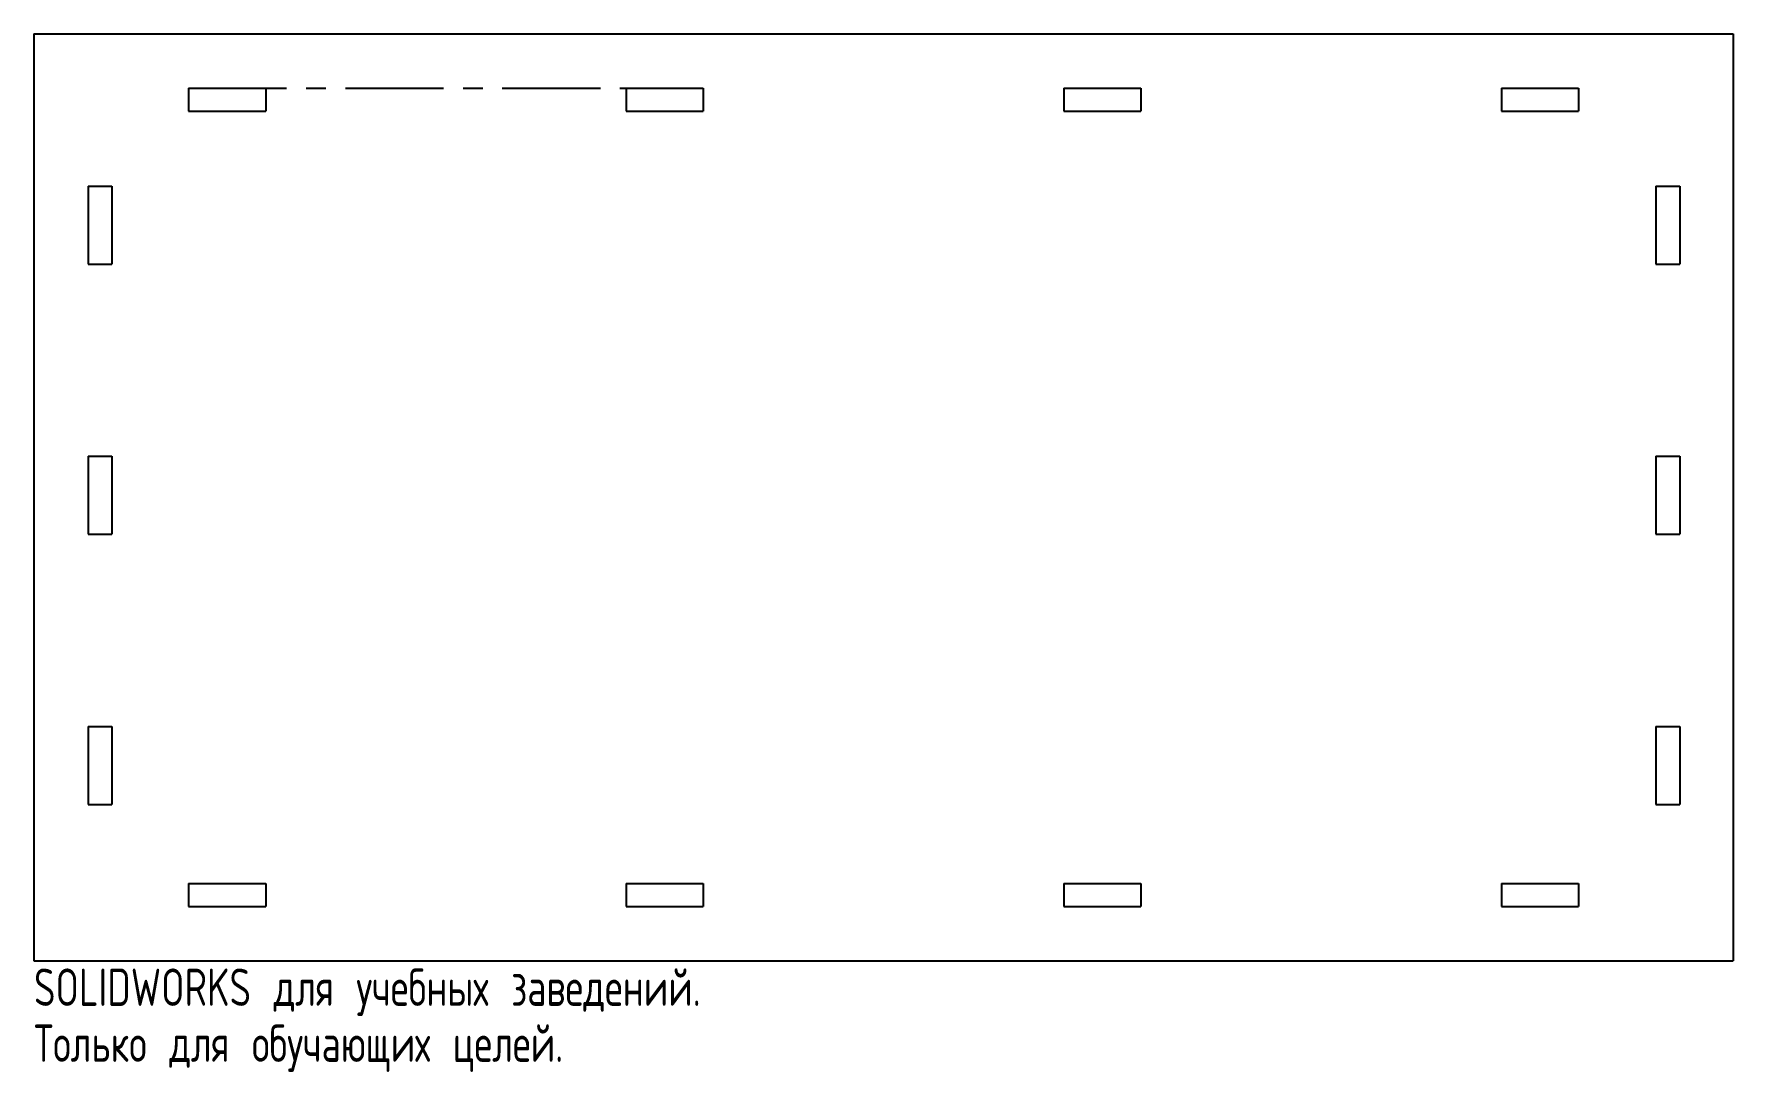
# Model space of a CAD drawing. Extents: x 0 to 220, y -14 to 120.
import ezdxf

# ---------------------------------------------------------------- set-up
doc = ezdxf.new("R2010")
doc.units = 0
doc.linetypes.add('CENTERX2', pattern=[20.32, 12.7, -2.54, 2.54, -2.54])
doc.layers.get('0').update_dxf_attribs({"linetype": 'CONTINUOUS'})
doc.styles.add('SLDTEXTSTYLE0', font='TXT', dxfattribs={"width": 0.7, "bigfont": 'bigfont'})

msp = doc.modelspace()

# ---------------------------------------------------------------- linework, layer by layer
at = {"color": 7, "linetype": 'CONTINUOUS'}
for p, q in [((0, 120), (220, 120)), ((0, 120), (0, 0)), ((220, 120), (220, 0)), ((20, 113), (30, 113)), ((20, 113), (20, 110)), ((30, 113), (30, 110)), ((76.67, 113), (86.67, 113)), ((76.67, 113), (76.67, 110)), ((86.67, 113), (86.67, 110)), ((133.34, 113), (143.34, 113)), ((133.34, 113), (133.34, 110)), ((143.34, 113), (143.34, 110)), ((190.01, 113), (200.01, 113)), ((190.01, 113), (190.01, 110)), ((200.01, 113), (200.01, 110)), ((20, 110), (30, 110)), ((76.67, 110), (86.67, 110)), ((133.34, 110), (143.34, 110)), ((190.01, 110), (200.01, 110)), ((7, 100.31), (10.1, 100.31)), ((7, 100.31), (7, 90.21)), ((10.1, 100.31), (10.1, 90.21)), ((210, 100.31), (213.1, 100.31)), ((210, 100.31), (210, 90.21)), ((213.1, 100.31), (213.1, 90.21)), ((7, 90.21), (10.1, 90.21)), ((210, 90.21), (213.1, 90.21)), ((7, 65.31), (10.1, 65.31)), ((7, 65.31), (7, 55.21)), ((10.1, 65.31), (10.1, 55.21)), ((210, 65.31), (213.1, 65.31)), ((210, 65.31), (210, 55.21)), ((213.1, 65.31), (213.1, 55.21)), ((7, 55.21), (10.1, 55.21)), ((210, 55.21), (213.1, 55.21)), ((7, 30.31), (10.1, 30.31)), ((7, 30.31), (7, 20.21)), ((10.1, 30.31), (10.1, 20.21)), ((210, 30.31), (213.1, 30.31)), ((210, 30.31), (210, 20.21)), ((213.1, 30.31), (213.1, 20.21)), ((7, 20.21), (10.1, 20.21)), ((210, 20.21), (213.1, 20.21)), ((20, 10), (30, 10)), ((20, 10), (20, 7)), ((30, 10), (30, 7)), ((76.67, 10), (86.67, 10)), ((76.67, 10), (76.67, 7)), ((86.67, 10), (86.67, 7)), ((133.34, 10), (143.34, 10)), ((133.34, 10), (133.34, 7)), ((143.34, 10), (143.34, 7)), ((190.01, 10), (200.01, 10)), ((190.01, 10), (190.01, 7)), ((200.01, 10), (200.01, 7)), ((20, 7), (30, 7)), ((76.67, 7), (86.67, 7)), ((133.34, 7), (143.34, 7)), ((190.01, 7), (200.01, 7)), ((0, 0), (220, 0))]:
    msp.add_line(p, q, dxfattribs=at)
at = {"color": 7, "linetype": 'CENTERX2'}
msp.add_line((20, 113), (76.67, 113), dxfattribs=at)

# ---------------------------------------------------------------- texts
at = {"color": 7, "linetype": 'CONTINUOUS', "char_height": 4.8336, "attachment_point": 1, "style": 'SLDTEXTSTYLE0'}
for s, insert in [('SOLIDWORKS для учебных заведений.', (0, -1.02)), ('Только для обучающих целей.', (0, -8.27))]:
    msp.add_mtext(s, dxfattribs=dict(at, insert=insert))

doc.saveas('drawing.dxf')
